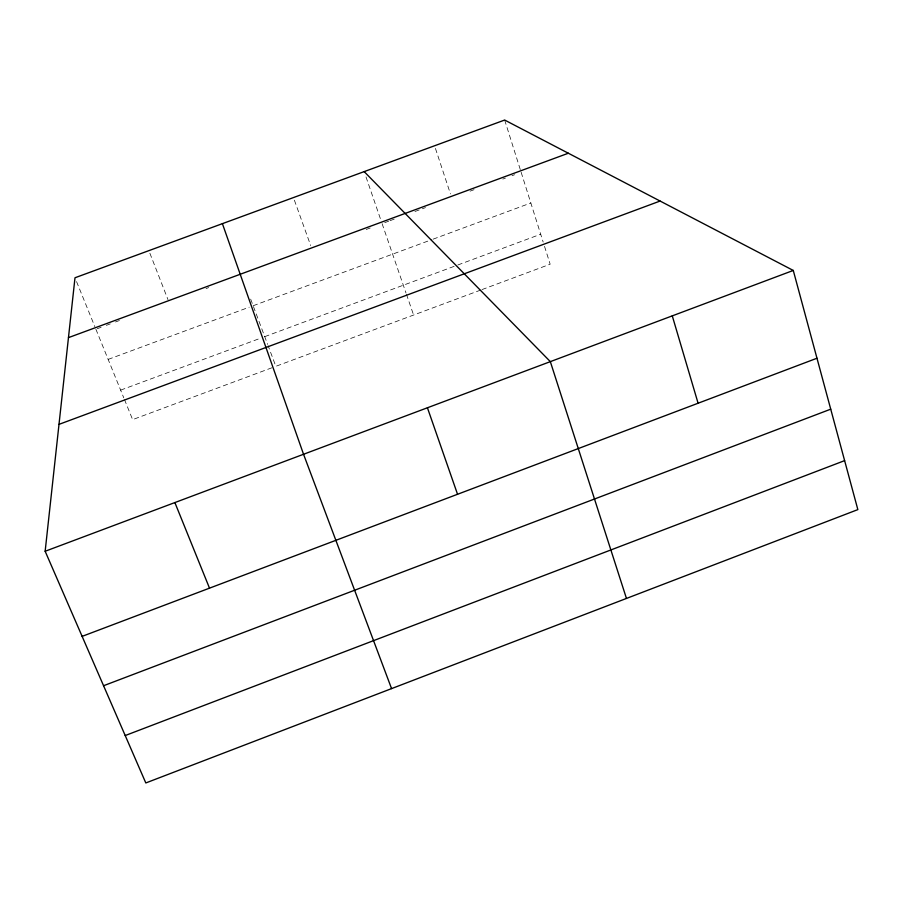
<?xml version="1.0" encoding="UTF-8"?>
<svg xmlns="http://www.w3.org/2000/svg" width="903" height="903" viewBox="0 0 903 903"><rect width="100%" height="100%" fill="white"/><g stroke="black" fill="none" stroke-linecap="round" stroke-linejoin="round"><path stroke-width="0.68" stroke-dasharray="4.51 3.39" d="M271.938 367.769L132.628 419.624L124.298 399.103M480.712 290.055L275.833 366.313L268.112 345.68M482.021 289.57L550.153 264.207L543.572 243.358M108.157 359.394L249.205 307.201M253.145 305.745L431.815 239.634M433.124 239.148L530.84 202.983M120.641 390.13L260.809 338.106M264.726 336.65L456.568 265.448M457.866 264.974L540.694 234.227M97.197 328.726L101.113 327.281M106.34 325.351L110.256 323.906M115.471 321.976L119.388 320.531M206.053 288.565L208.695 287.583M366.234 229.464L370.207 228.007M384.723 222.646L388.662 221.19M389.983 220.704L395.232 218.763M414.962 211.494L425.482 207.611M470.102 191.143L474.03 189.698M502.824 179.076L505.443 178.105M511.99 175.69L514.608 174.731M76.552 281.623L94.849 326.638M95.887 329.2L123.767 397.828M149.875 253.224L167.992 299.649M250.673 299.141L267.627 344.393M294.378 200.173L310.688 245.548M366.008 176.943L380.705 219.621M382.093 223.617L406 293.001M406.452 294.288L413.597 315.034M435.449 148.442L450.45 193.897M504.664 120.043L520.309 169.629M521.155 172.315L543.166 242.049"/><path stroke-width="1.35" d="M45.15 551.259L74.994 277.763L504.664 120.043L793.274 270.448L857.85 509.608L145.812 782.957L45.15 551.259L793.274 270.448M125.212 735.55L844.621 460.632M103.563 685.727L830.726 409.172M82.128 636.367L816.978 358.231M59 424.365L660.093 201.042M68.459 337.632L568.348 153.228M364.169 171.615L550.333 361.629L626.456 598.429M174.877 502.565L209.507 588.146M391.563 688.605L303.543 454.265L222.398 223.651M427.424 407.772L457.539 494.268M672.272 315.858L698.087 403.223"/></g></svg>
